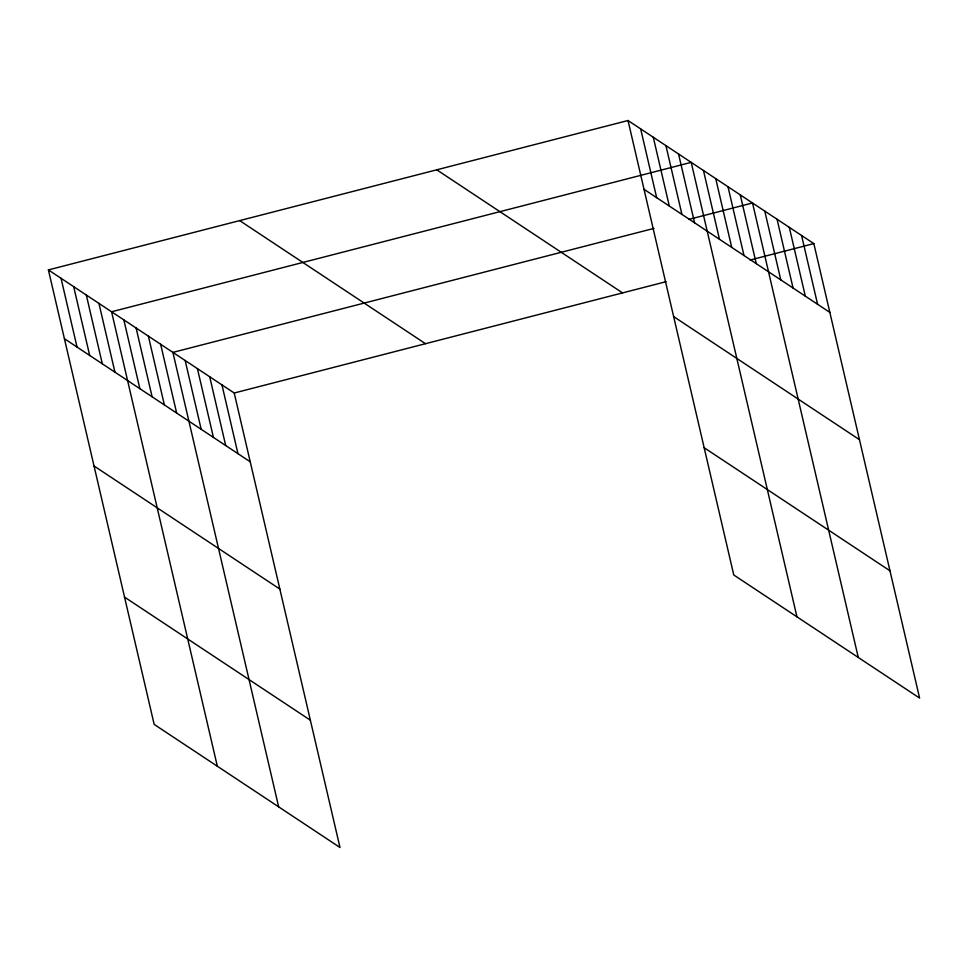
<?xml version="1.0" encoding="UTF-8"?>
<svg xmlns="http://www.w3.org/2000/svg" width="968" height="968" viewBox="0 0 968 968"><rect width="100%" height="100%" fill="white"/><g stroke="black" fill="none" stroke-linecap="round" stroke-linejoin="round"><path stroke-width="1.45" d="M48.4 269.915L234.22 393.008L339.986 847.484L154.166 724.391L48.4 269.915L628.014 120.516L813.834 243.609L919.6 698.085L733.78 574.992L628.014 120.516M653.981 228.387L172.897 352.388L278.663 806.864M688.756 219.421L752.523 202.977L858.277 657.466M234.22 393.008L666.032 281.7M750.079 260.041L813.834 243.609M644.023 189.304L829.842 312.398M673.643 316.584L859.463 439.666M436.749 169.811L622.569 292.905M704.159 447.712L889.979 570.805M239.677 220.607L425.496 343.7M64.408 338.703L250.228 461.796M94.029 465.983L279.849 589.076M124.545 597.123L310.365 720.204M801.577 235.478L817.585 304.267M789.307 227.359L805.315 296.147M777.05 219.228L793.058 288.016M764.78 211.109L780.789 279.897M740.254 194.858L756.262 263.647M727.984 186.739L743.993 255.528M715.727 178.608L731.735 247.397M703.458 170.489L719.466 239.278M796.954 616.846L691.2 162.358L111.574 311.769L217.34 766.245M678.556 153.997L694.564 222.785M665.923 145.623L681.932 214.412M653.291 137.25L669.299 206.039M640.659 128.877L656.667 197.678M221.95 384.889L237.959 453.677M209.693 376.758L225.701 445.546M197.424 368.639L213.432 437.427M185.166 360.507L201.175 429.296M160.64 344.257L176.648 413.058M148.37 336.138L164.379 404.926M136.113 328.019L152.109 396.807M123.843 319.888L139.852 388.676M98.942 303.395L114.95 372.184M86.309 295.022L102.318 363.811M73.677 286.661L89.685 355.45M61.032 278.288L77.041 347.076"/></g></svg>
